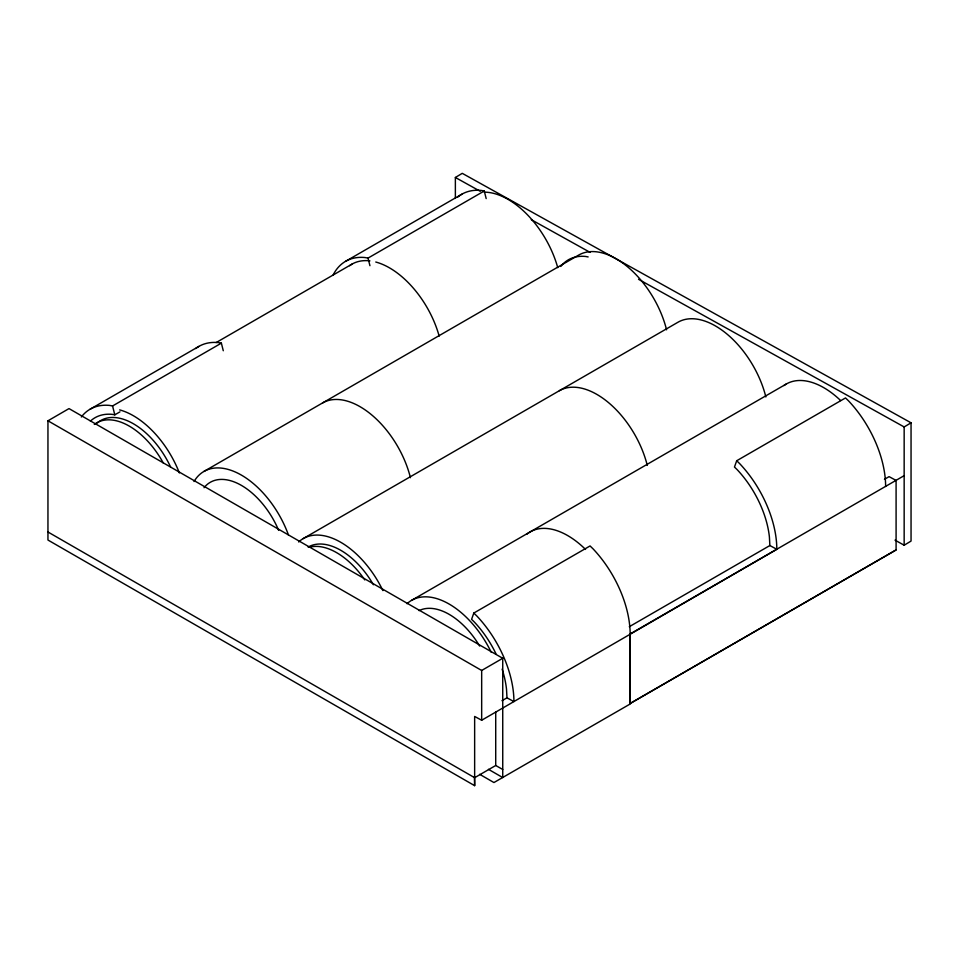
<?xml version="1.0" encoding="UTF-8"?>
<svg xmlns="http://www.w3.org/2000/svg" width="959" height="959" viewBox="0 0 959 959"><rect width="100%" height="100%" fill="white"/><g stroke="black" fill="none" stroke-linecap="round" stroke-linejoin="round"><path stroke-width="1.44" d="M479.68 774.309L493.945 782.544L630.171 703.99L630.171 634.474A85.147 49.161 60 0 0 592.998 548.788L590.061 545.947L473.818 613.053L471.588 619.346L474.094 621.78A75.317 43.479 60 0 1 495.971 653.786M885.625 486.465A85.147 49.161 60 0 0 848.451 400.778L845.514 397.937L736.704 460.752L734.474 467.045L736.991 469.478A75.317 43.479 60 0 1 769.406 536.98L769.873 545.539L776.814 549.291L481.67 720.245L474.645 716.445L474.645 785.661L47.95 540.037L47.95 420.797L69.012 408.594L502.732 658.282L502.744 777.569L488.467 769.322M455.369 198.429L455.369 177.475L462.262 173.339L911.05 422.811L911.05 541.08L904.157 545.215L894.999 540.133M904.157 545.215L904.157 426.947L911.05 422.811M904.157 475.664L629.775 634.175L629.775 703.702L896.09 549.939L896.09 480.423L889.065 476.635L884.45 479.344M481.67 720.245L481.67 670.473L502.732 658.282M502.744 769.478L495.719 765.498L474.645 777.701L47.95 531.993M345.552 261.351L461.794 194.233M90.098 409.217L198.909 346.391M216.147 342.567L351.965 264.145M333.121 275.053A85.147 49.161 60 0 1 365.079 257.551L368.016 258.103L484.259 190.985L486.177 198.597M81.335 416.985A85.147 49.161 60 0 1 109.626 405.417L112.563 405.969L221.373 343.142L223.279 350.742M90.422 421.121A75.317 43.479 60 0 1 112.287 414.372L114.792 414.839L119.983 411.843M203.943 471.432L578.649 255.094A75.09 43.347 60 0 1 666.565 329.812M303.236 538.586L677.953 322.248A75.09 43.347 60 0 1 765.857 396.954M411.603 600.346L786.308 384.008M629.284 626.706L769.873 545.539M629.775 703.702L896.09 549.939M501.977 700.693L506.987 697.84L513.928 701.592A85.147 49.161 60 0 0 476.755 615.906L473.818 613.053M484.259 190.985L481.322 190.445A85.147 49.161 60 0 0 457.575 197.206M588.143 256.928L585.637 256.461A75.317 43.479 60 0 0 560.799 266.458M221.373 343.142L218.436 342.603A85.147 49.161 60 0 0 195.696 348.549M455.369 177.475L480.231 191.285M531.262 219.659L590.133 252.385M638.55 279.297L904.157 426.947M47.95 420.797L481.67 670.473M736.704 460.752L739.653 463.605A85.147 49.161 60 0 1 776.814 549.291M368.016 258.103L369.934 265.703M112.563 405.969L114.792 414.839M506.987 697.84L506.52 689.281A75.317 43.479 60 0 0 502.12 669.13M474.465 776.694L474.645 785.661M495.719 711.722L495.719 765.498M484.247 192.16A75.09 43.347 60 0 1 557.742 267.645M349.603 265.691A75.09 43.347 60 0 1 369.91 260.872M375.772 262.023A75.09 43.347 60 0 1 439.162 336.106M119.647 409.889A75.09 43.347 60 0 1 179.369 472.943M97.303 422.979A65.284 37.689 60 0 1 170.618 467.033M94.294 424.441A65.284 37.689 60 0 1 163.306 463.041M559.373 390.709A75.09 43.347 60 0 1 647.277 465.415M298.657 541.967A75.09 43.347 60 0 1 382.905 590.612M308.139 547.074A65.284 37.689 60 0 1 373.423 584.762M309.277 547.265A65.284 37.689 60 0 1 364.78 579.919M407.024 603.726A75.09 43.347 60 0 1 491.272 652.372M526.695 534.319A75.09 43.347 60 0 1 585.541 549.435M419.071 610.619A62.503 36.082 60 0 1 479.644 646.054M783.947 385.554A75.09 43.347 60 0 1 840.659 400.574M194.042 481.538A75.09 43.347 60 0 1 241.009 474.885A75.09 43.347 60 0 1 288.491 535.098M322.524 402.972A75.09 43.347 60 0 1 410.428 477.678M204.051 487.711A62.503 36.082 60 0 1 278.661 530.351"/></g></svg>
